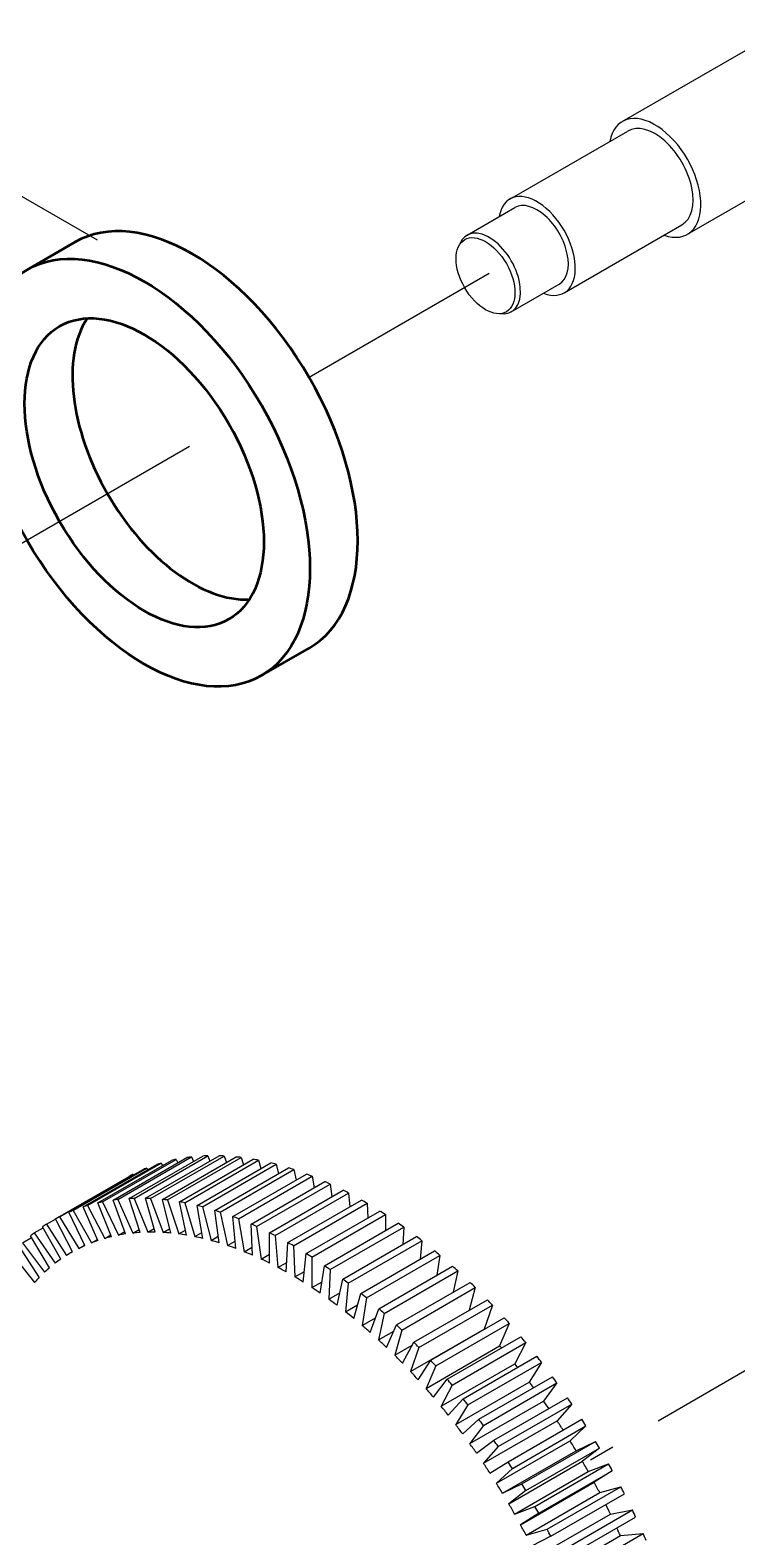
# Model space of a CAD drawing. Extents: x 985 to 3041, y -402 to 1051.
# Drawn here: x 1852.9 to 1988.7, y 88.7 to 378.1 of the extents above; entities that cross this region are included whole.
import ezdxf

# ---------------------------------------------------------------- set-up
doc = ezdxf.new("R2010")
doc.units = 0
doc.header["$LTSCALE"] = 5
doc.linetypes.add('CENTER', pattern=[15, 10, -2, 1, -2])
for name, color, linetype in [('5', 3, 'CONTINUOUS'), ('7', 4, 'CENTER'), ('P10-第一齒輪', 10, 'CONTINUOUS'), ('P11-第四齒輪套管70x50.5x18', 3, 'CONTINUOUS'), ('P25-第二齒輪', 24, 'CONTINUOUS')]:
    doc.layers.add(name, color=color, linetype=linetype)
doc.layers.add('可見 (ISO)', color=7, linetype='CONTINUOUS', lineweight=50)

# ---------------------------------------------------------------- blocks, each defined once
blk = doc.blocks.new('油封')
at = {"layer": '可見 (ISO)'}
for p, q in [((181.178690340511, 220.5520662677539), (190.3710784959361, 225.8592940437841)), ((226.178690340511, 142.6097799271545), (235.3710784959361, 147.9170077031846))]:
    blk.add_line(p, q, dxfattribs=at)
for major_axis, ratio, start_param, end_param in [((22.50000000000002, -38.97114317029972), 0.577350269189626, 3e-16, 3.141592653589793), ((-16.25000000000001, 28.14582562299425), 0.5773502691896258, 0.2867565522115463, 2.854836101378245)]:
    blk.add_ellipse((212.8710784959361, 186.8881508734844), major_axis=major_axis, ratio=ratio, start_param=start_param, end_param=end_param, dxfattribs=at)
for major_axis in [(-22.50000000000002, 38.97114317029974), (-16.25000000000001, 28.14582562299426)]:
    blk.add_ellipse((203.678690340511, 181.5809230974542), major_axis=major_axis, ratio=0.577350269189626, dxfattribs=at)

msp = doc.modelspace()

# ---------------------------------------------------------------- linework, layer by layer
at = {"layer": '5'}
msp.add_line((1865.896420440404, 337.7722759624035), (1816.627461900759, 366.217722437957), dxfattribs=at)
at = {"layer": '7'}
for p, q in [((1941.125343943263, 331.3883788652083), (1906.550414049563, 311.4265337838678)), ((1883.543127182855, 298.1432705180514), (1823.218998170145, 263.3151183939353)), ((2016.857122388054, 135.9996055912916), (1959.313549348524, 102.7768082067896))]:
    msp.add_line(p, q, dxfattribs=at)
at = {"layer": 'P10-第一齒輪'}
for p, q in [((1966.695149096657, 360.5848694833876), (1997.100740687679, 378.1395459733335)), ((1945.117732098688, 345.7022708405966), (1967.745149096658, 358.7662161354401)), ((1979.195149096657, 338.9342343887765), (2009.600740687679, 356.4889108787229)), ((1936.875343943263, 338.7495947973757), (1946.067732098688, 344.056822573406)), ((1955.517732098688, 327.6889424418805), (1978.145149096657, 340.752887736724)), ((1945.375343943263, 324.0271629330405), (1954.567732098688, 329.3343907090707))]:
    msp.add_line(p, q, dxfattribs=at)
for centre, major_axis, ratio, start_param, end_param in [((1972.945149096657, 349.7595519360821), (-6.249999999999961, 10.82531754730555), 0.5773502691896246, 2.553499386800017, 6.87127857396937), ((1972.945149096657, 349.7595519360821), (-5.199999999999981, 9.006664199358093), 0.5773502691896168, 3.141592653589779, 6.283185307179573), ((1950.317732098688, 336.6956066412385), (-5.199999999999579, 9.006664199358058), 0.577350269189637, 2.527519229904322, 6.897258730865157), ((1950.317732098688, 336.6956066412385), (-4.250000000000037, 7.361215932167606), 0.57735026918963, 3.141592653589773, 6.283185307179593), ((1941.125343943263, 331.3883788652083), (-4.250000000000037, 7.361215932167606), 0.57735026918963, 2.701145730729582, 6.723632230039783)]:
    msp.add_ellipse(centre, major_axis=major_axis, ratio=ratio, start_param=start_param, end_param=end_param, dxfattribs=at)
msp.add_ellipse((1940.418237162076, 330.9801305747442), major_axis=(-4.000000000000513, 6.92820323027555), ratio=0.5773502691895476, dxfattribs=at)
at = {"layer": 'P25-第二齒輪'}
for p, q in [((1860.396022492683, 151.085299948631), (1874.538158116414, 159.2502657579084)), ((1861.200197871082, 151.4195927910837), (1875.342333494813, 159.5845586003611)), ((1863.119436870496, 152.1144883885913), (1877.261572494226, 160.2794541978687)), ((1863.96017965492, 152.3757682653017), (1878.102315278652, 160.5407340745792)), ((1865.96182251535, 152.8993755772621), (1880.103958139081, 161.0643413865395)), ((1866.836623598891, 153.0868627263867), (1880.978759222622, 161.2518285356641)), ((1868.914696631327, 153.4376191027872), (1883.056832255057, 161.6025849120647)), ((1869.820945263725, 153.5507539889827), (1883.963080887456, 161.7157197982592)), ((1871.969246681482, 153.7276126349365), (1886.111382305213, 161.892578444214)), ((1872.904238260631, 153.766057619237), (1887.046373884362, 161.9310234285144)), ((1875.116356687925, 153.7684907190328), (1889.258492311655, 161.9334565283102)), ((1875.342333494813, 159.5845586003611), (1875.518455336066, 159.2730650373755)), ((1876.077300831468, 153.7321310664961), (1890.219436455199, 161.8970968757726)), ((1878.102315278652, 160.5407340745792), (1878.35674626115, 160.0555881384848)), ((1878.346634437472, 153.5601313588081), (1892.488770061203, 161.7250971680846)), ((1879.330663310402, 153.4490755809261), (1893.472798934133, 161.6140413902035)), ((1880.978759222622, 161.2518285356641), (1881.300251704022, 160.5884226580706)), ((1881.65043951171, 153.103156380484), (1895.792575135441, 161.2681221897605)), ((1882.654616385112, 152.9177359113478), (1896.796752008843, 161.0827017206243)), ((1883.963080887456, 161.7157197982592), (1884.340017119415, 160.8698802773601)), ((1885.017912057788, 152.3989295770029), (1899.160047681519, 160.5638953862794)), ((1886.039240073196, 152.1396977841682), (1900.181375696927, 160.3046635934456)), ((1887.046373884362, 161.9310234285144), (1887.466698696448, 160.8989640022378)), ((1888.439002214095, 151.4495526379328), (1902.581137837826, 159.6145184472102)), ((1889.474433327294, 151.1172831709577), (1903.616568951025, 159.2822489802342)), ((1890.219436455199, 161.8970968757726), (1890.670581837388, 160.6753657076283)), ((1893.472798934133, 161.6140413902035), (1893.941596409143, 160.1994591238685)), ((1896.796752008843, 161.0827017206243), (1897.269327712028, 159.4722877029321)), ((1900.181375696927, 160.3046635934456), (1900.643021649005, 158.4955465438729)), ((1903.616568951025, 159.2822489802342), (1904.05158192486, 157.2715571871845)), ((1857.79970712081, 149.8148817601945), (1871.941842744541, 157.979847569471)), ((1858.564915117786, 150.2211899071594), (1872.707050741517, 158.3861557164368)), ((1872.707050741517, 158.3861557164368), (1872.793923218773, 158.2432312702253)), ((1891.903500103001, 150.2578588771962), (1906.045635726732, 158.4228246864736)), ((1892.949944180589, 149.8535433587626), (1907.09207980432, 158.01850916804)), ((1895.401066301136, 148.8274047773534), (1909.543201924867, 156.9923705866308)), ((1896.455400342698, 148.3522498438783), (1910.597535966429, 156.5172156531557)), ((1907.09207980432, 158.01850916804), (1907.483556149085, 155.8032335435477)), ((1910.597535966429, 156.5172156531557), (1910.927106281511, 154.0940364014227)), ((1871.277537400161, 146.9189499698345), (1868.914696631327, 153.4376191027872)), ((1869.820945263725, 153.5507539889827), (1872.697326924252, 147.096194624874)), ((1874.084790859214, 147.2104174200644), (1871.969246681482, 153.7276126349365)), ((1872.904238260631, 153.766057619237), (1875.549610999881, 147.2706478954683)), ((1876.978290659247, 147.2722192942433), (1875.116356687925, 153.7684907190328)), ((1876.077300831468, 153.7321310664961), (1878.483769817465, 147.2152558386019)), ((1879.949401459609, 147.1041711512912), (1878.346634437472, 153.5601313588081)), ((1879.330663310402, 153.4490755809261), (1881.491046693866, 146.9301837659427)), ((1898.921262696304, 147.1624593756546), (1913.063398320035, 155.327425184932)), ((1899.980340154669, 146.6178830762114), (1914.122475778401, 154.7828488854888)), ((1902.453583638902, 145.2679915235599), (1916.595719262633, 153.4329573328364)), ((1914.122475778401, 154.7828488854888), (1914.36995665155, 152.1479126901754)), ((1863.455598404914, 144.6786621451551), (1860.396022492682, 151.085299948631)), ((1861.200197871082, 151.4195927910837), (1864.715473164406, 145.2023875983318)), ((1865.954998899598, 145.6511805712985), (1863.119436870496, 152.1144883885904)), ((1863.96017965492, 152.3757682653017), (1867.272162595197, 146.0605190448118)), ((1868.564908229756, 146.3986867969829), (1865.96182251535, 152.899375577263)), ((1866.836623598891, 153.0868627263867), (1869.935429927304, 146.6924166639442)), ((1882.989256297926, 146.7067745129129), (1881.65043951171, 153.1031563804831)), ((1882.654616385112, 152.9177359113478), (1884.562466732922, 146.4162824445989)), ((1886.088783052591, 146.081215366868), (1885.017912057788, 152.3989295770029)), ((1886.039240073196, 152.1396977841682), (1887.688863610063, 145.6750855580944)), ((1889.238731517549, 145.2293606275157), (1888.439002214095, 151.4495526379328)), ((1889.474433327294, 151.1172831709577), (1890.860906928227, 144.7088051292544)), ((1903.514243810682, 144.6556190878641), (1917.656379434413, 152.8205848971406)), ((1905.987487294913, 143.1496550577308), (1920.129622918644, 151.3146208670073)), ((1907.046564753279, 142.4713140458129), (1921.18870037701, 150.6362798550904)), ((1917.656379434412, 152.8205848971415), (1917.799309297622, 149.9692136706148)), ((1921.18870037701, 150.6362798550904), (1921.201710728444, 147.5625829723008)), ((1853.69950995846, 147.1127201591612), (1855.442977169974, 148.1193114230523)), ((1858.817808632709, 142.070861063366), (1855.33823918039, 148.3070252504726)), ((1856.062196114525, 148.7841361187461), (1857.810697127965, 149.7936336495345)), ((1856.062196114525, 148.7841361187461), (1859.952007829521, 142.8183347569943)), ((1861.07416593913, 143.4840338957697), (1857.799707120811, 149.8148817601945)), ((1858.564915117786, 150.2211899071594), (1862.272991801058, 144.1205833260142)), ((1872.697326924252, 147.096194624874), (1873.897028476237, 147.7888426388594)), ((1875.549610999881, 147.2706478954683), (1876.775829264061, 147.9786053403782)), ((1878.483769817465, 147.2152558386019), (1879.741542001469, 147.9414309476156)), ((1881.491046693866, 146.9301837659427), (1882.786006369173, 147.6778290830711)), ((1892.429701008541, 144.1537525642056), (1891.903500103001, 150.2578588771962)), ((1892.949944180589, 149.8535433587626), (1894.06913006343, 143.5203249186593)), ((1895.652168418447, 142.8576012141507), (1895.401066301136, 148.8274047773534)), ((1896.455400342698, 148.3522498438783), (1897.303958416894, 142.1131918183732)), ((1909.512427106885, 140.8137719267593), (1923.654562730615, 148.9787377360367)), ((1910.566761148446, 140.0714867748115), (1924.708896772177, 148.2364525840889)), ((1924.708896772177, 148.2364525840889), (1924.56284479591, 144.932799969341)), ((1851.483907833697, 145.2119301905509), (1853.227558946016, 146.2186276296211)), ((1851.483907833697, 145.2119301905509), (1855.70185570742, 139.5686967088964)), ((1856.693260342679, 140.443361111104), (1853.018964659196, 146.5662304559314)), ((1853.69950995846, 147.1127201591612), (1857.759447978193, 141.2995283128307)), ((1862.272991801058, 144.1205833260142), (1863.408917456667, 144.7764103090598)), ((1864.715473164406, 145.2023875983318), (1865.861588590828, 145.8640976482997)), ((1867.272162595197, 146.0605190448118), (1868.43214544112, 146.7302354531607)), ((1869.935429927304, 146.6924166639433), (1871.11317779182, 147.3723897105597)), ((1884.562466732922, 146.4162824445989), (1885.900996282849, 147.1890828405671)), ((1887.688863610063, 145.6750855580944), (1889.078287956579, 146.4772700785738)), ((1890.860906928227, 144.7088051292544), (1892.309744192106, 145.5452917135667)), ((1898.896516637975, 141.3447748024095), (1898.921262696304, 147.1624593756546)), ((1899.980340154669, 146.6178830762114), (1900.555737989414, 140.4916052666162)), ((1902.153063256898, 139.619788197589), (1902.453583638902, 145.2679915235599)), ((1913.017883268994, 138.2673133239918), (1927.160018892725, 146.4322791332693)), ((1914.064327346582, 137.4632993026503), (1928.206462970313, 145.6282651119277)), ((1928.206462970313, 145.6282651119277), (1927.867210166729, 142.0845546377145)), ((1849.422001967784, 143.0874389172581), (1853.785371681244, 137.631005426972)), ((1854.706861556158, 138.6063911385031), (1850.848805183955, 144.5976925924274)), ((1894.06913006343, 143.5203249186602), (1895.587421903299, 144.3969111211167)), ((1897.303958416894, 142.1131918183732), (1898.903713870379, 143.0368110600807)), ((1903.514243810681, 144.6556190878641), (1903.814764192685, 138.6604047149999)), ((1905.412089460168, 137.6877894376971), (1905.987487294913, 143.1496550577308)), ((1907.046564753279, 142.4713140458129), (1907.071310811607, 136.6250551856933)), ((1916.493394122288, 135.5178788827438), (1930.63552974602, 143.6828446920212)), ((1917.528825235487, 134.6545354858531), (1931.670960859219, 142.8195012951305)), ((1931.670960859219, 142.8195012951305), (1931.097611962092, 139.0221133471527)), ((1900.555737989414, 140.4916052666162), (1902.251542401266, 141.4706784002924)), ((1903.814764192685, 138.6604047149999), (1905.624634154107, 139.7053336244248)), ((1908.663869032689, 135.5545443663736), (1909.512427106885, 140.8137719267593)), ((1910.566761148446, 140.0714867748115), (1910.315659031136, 134.3916309616556)), ((1919.928587376387, 132.5736739960107), (1934.070723000118, 140.7386398052881)), ((1920.949915391796, 131.6535777795911), (1935.092051015526, 139.8185435888686)), ((1935.092051015526, 139.8185435888686), (1934.234343349905, 135.7488039931991)), ((1907.071310811607, 136.6250551856933), (1909.01792618274, 137.7489340942252)), ((1911.898697386153, 133.2264194253516), (1913.017883268994, 138.2673133239918)), ((1914.064327346582, 137.4632993026503), (1913.538126441041, 131.9667974585832)), ((1923.313211064471, 129.4434853283478), (1937.455346688202, 137.6084511376252)), ((1924.317387937873, 128.4693822211388), (1938.459523561604, 136.6343480304162)), ((1938.459523561604, 136.6343480304162), (1937.253827947849, 132.2661883008418)), ((1910.315659031135, 134.3916309616556), (1912.428192280747, 135.6113026019907)), ((1913.538126441041, 131.9667974585832), (1915.855055527537, 133.3044770903648)), ((1915.106920521355, 130.7103626544863), (1916.493394122288, 135.5178788827438)), ((1917.528825235487, 134.6545354858531), (1916.729095932034, 129.3577913326912)), ((1926.637164139181, 126.1366545930113), (1940.779299762912, 134.3016204022883)), ((1927.621193012111, 125.1114517015412), (1941.763328635842, 133.2764175108173)), ((1941.763328635842, 133.2764175108173), (1940.160561613704, 128.6711732466587)), ((1916.729095932034, 129.3577913326921), (1919.302713221324, 130.8436699674535)), ((1918.278963839519, 128.013882956081), (1919.928587376387, 132.5736739960107)), ((1920.949915391796, 131.6535777795911), (1919.879044396992, 126.5723988836907)), ((1929.890526618114, 122.6630506726142), (1944.032662241846, 130.8280164818902)), ((1919.879044396992, 126.5723988836907), (1922.783058669287, 128.2490323055308)), ((1921.405360716661, 125.1450276853629), (1923.313211064471, 129.4434853283478)), ((1924.317387937873, 128.4693822211388), (1922.978571151657, 123.6189328174023)), ((1926.018425989974, 120.5062074373827), (1940.160561613704, 128.6711732466587)), ((1930.851470761658, 121.589807605249), (1944.993606385389, 129.7547734145259)), ((1944.993606385389, 129.7547734145259), (1943.131672414067, 125.4084781488491)), ((1922.978571151657, 123.6189328174023), (1926.321755620443, 125.5491212704064)), ((1924.476780755717, 122.11235863402), (1926.637164139181, 126.1366545930113)), ((1927.621193012111, 125.1114517015412), (1926.018425989974, 120.5062074373827)), ((1928.989536790336, 117.2435123395717), (1943.131672414067, 125.4084781488491)), ((1933.063589188952, 119.0330401664987), (1947.205724812683, 127.1980059757761)), ((1933.998580768101, 117.9149599023749), (1948.140716391832, 126.0799257116523)), ((1948.140716391832, 126.0799257116523), (1946.025172214099, 122.0055504977727)), ((1927.484057632118, 118.924926478443), (1929.890526618114, 122.6630506726142)), ((1930.851470761658, 121.589807605249), (1928.989536790336, 117.2435123395717)), ((1931.883036590368, 113.8405846884952), (1946.025172214099, 122.0055504977727)), ((1936.146882185858, 115.2574564527358), (1950.289017809589, 123.4224222620123)), ((1937.053130818257, 114.0978757828043), (1951.195266441987, 122.2628415920817)), ((1951.195266441987, 122.2628415920817), (1948.832425673153, 118.4725459670071)), ((1930.418216449702, 115.5922437689551), (1933.063589188952, 119.0330401664987)), ((1939.131203850692, 111.3475673570592), (1953.273339474423, 119.5125331663366)), ((1933.998580768101, 117.9149599023749), (1931.883036590368, 113.8405846884952)), ((1934.690290049422, 110.3075801577297), (1948.832425673153, 118.4725459670071)), ((1940.006004934233, 110.1499469257951), (1954.148140557964, 118.3149127350725)), ((1954.148140557964, 118.3149127350725), (1951.545054843559, 114.8200084306645)), ((1933.270500525331, 112.124256540621), (1936.146882185858, 115.2574564527349)), ((1937.053130818257, 114.0978757828043), (1934.690290049422, 110.3075801577297)), ((1937.402919219828, 106.6550426213871), (1951.545054843559, 114.8200084306645)), ((1942.007647794662, 107.315041525253), (1956.149783418394, 115.4800073345304)), ((1942.848390579088, 106.0829555027285), (1956.990526202818, 114.2479213120059)), ((1956.990526202818, 114.2479213120059), (1954.154964173716, 111.0588384963266)), ((1936.032397522279, 108.5313146303679), (1939.131203850692, 111.3475673570592)), ((1940.006004934233, 110.1499469257951), (1937.402919219828, 106.6550426213871)), ((1940.012828549985, 102.8938726870492), (1954.154964173716, 111.0588384963266)), ((1944.767629578501, 103.1719135993207), (1958.909765202232, 111.3368794085981)), ((1945.5718049569, 101.9090390144792), (1959.713940580632, 110.0740048237567)), ((1959.713940580632, 110.0740048237567), (1956.6543646684, 107.2002609733463)), ((1938.695664854385, 104.8241407890045), (1942.007647794662, 107.315041525253)), ((1942.512229044669, 99.0352951640698), (1956.6543646684, 107.2002609733463)), ((1947.402912331797, 98.93054830138318), (1961.545047955528, 107.0955141106606)), ((1957.836971272256, 105.2766256720415), (1961.545047955528, 107.0955141106606)), ((1942.848390579088, 106.0829555027285), (1940.012828549985, 102.8938726870492)), ((1943.694835648525, 97.11165986276501), (1957.836971272256, 105.2766256720415)), ((1948.168120328773, 97.64065406833924), (1962.310255952503, 105.8056198776166)), ((1962.310255952503, 105.8056198776166), (1959.035797134184, 103.2557913736054)), ((1941.252354285177, 101.0137986803211), (1944.767629578501, 103.1719135993207)), ((1945.5718049569, 101.9090390144792), (1942.512229044669, 99.0352951640698)), ((1944.893661510452, 95.09082556432895), (1959.035797134184, 103.2557913736054)), ((1946.015819620062, 93.12936985224133), (1960.157955243793, 101.2943356615187)), ((1949.905631335058, 94.60360353249327), (1964.047766958789, 102.7685693417706)), ((1950.629588269193, 93.29053920261049), (1964.771723892924, 101.4555050118879)), ((1960.157955243793, 101.2943356615187), (1964.047766958789, 102.7685693417706)), ((1964.771723892924, 101.4555050118879), (1961.292154440605, 99.23720154470267)), ((1943.694835648525, 97.11165986276411), (1947.402912331797, 98.93054830138408)), ((1947.150018816874, 91.07223573542524), (1961.292154440605, 99.23720154470267)), ((1948.168120328773, 97.64065406833924), (1944.893661510452, 95.09082556432895)), ((1948.208379471391, 89.07881336731953), (1962.350515095121, 97.24377917659695)), ((1952.268317491123, 90.2039925964782), (1966.410453114854, 98.36895840575563)), ((1952.948862790387, 88.87167686979683), (1967.090998414118, 97.03664267907425)), ((1962.350515095121, 97.24377917659785), (1966.410453114854, 98.36895840575563)), ((1946.015819620062, 93.12936985224133), (1949.905631335058, 94.60360353249327)), ((1950.629588269193, 93.29053920261049), (1947.150018816874, 91.07223573542524)), ((1950.265971742163, 84.97207886055912), (1964.408107365894, 93.13704466983654)), ((1954.483919615886, 85.74484566157025), (1968.626055239617, 93.90981147084676)), ((1964.408107365894, 93.13704466983654), (1968.626055239617, 93.90981147084676)), ((1948.20837947139, 89.07881336732044), (1952.268317491123, 90.2039925964782)), ((1955.119022265628, 84.39725469186396), (1969.261157889359, 92.56222050114137)), ((1952.948862790387, 88.87167686979683), (1949.274567106904, 86.9915187288525)), ((1952.182455768339, 80.8214224418143), (1966.32459139207, 88.98638825109173)), ((1956.545825481799, 81.23947057481926), (1970.687961105531, 89.4044363840967)), ((1966.324591392069, 88.98638825109173), (1970.68796110553, 89.4044363840967))]:
    msp.add_line(p, q, dxfattribs=at)
for centre, major_axis, ratio, start_param, end_param in [((1917.126049348523, 78.41984372535534), (-45.74999999999983, 79.24132444627637), 0.5773502691896241, -0.0833218548150088, -0.0669282286175435), ((1917.126049348523, 78.41984372535534), (-45.75000000000009, 79.24132444627614), 0.577350269189625, -0.1379582487904896, -0.1215646225930211), ((1917.126049348523, 78.41984372535534), (-45.74999999999983, 79.24132444627637), 0.5773502691896241, -0.1925946427659548, -0.1762010165684931), ((1917.126049348523, 78.41984372535534), (-45.75000000000016, 79.24132444627635), 0.5773502691896222, -0.2472310367414356, -0.2308374105439723), ((1917.126049348523, 78.41984372535534), (-45.75000000000001, 79.24132444627621), 0.5773502691896272, -0.3018674307169096, -0.2854738045194438), ((1917.126049348523, 78.41984372535534), (-45.75000000000016, 79.24132444627635), 0.5773502691896222, -0.3565038246923853, -0.3401101984949197), ((1917.126049348523, 78.41984372535534), (-45.74999999999983, 79.24132444627637), 0.5773502691896241, -0.411140218667855, -0.3947465924703941), ((1917.126049348523, 78.41984372535534), (-45.75000000000001, 79.24132444627621), 0.5773502691896272, -0.4657766126433327, -0.4493829864458703), ((1917.126049348523, 78.41984372535534), (-45.74999999999983, 79.24132444627637), 0.5773502691896241, -0.5204130066188064, -0.5040193804213422), ((1917.126049348523, 78.41984372535534), (-45.74999999999983, 79.24132444627637), 0.5773502691896241, -0.5750494005942799, -0.5586557743968175), ((1917.126049348523, 78.41984372535534), (-45.74999999999983, 79.24132444627637), 0.5773502691896241, -0.0286854608395366, -0.0122918346420669), ((1917.126049348523, 78.41984372535534), (-45.74999999999983, 79.24132444627637), 0.5773502691896241, -0.629685794569757, -0.6132921683722921), ((1917.126049348523, 78.41984372535534), (-45.74999999999983, 79.24132444627637), 0.5773502691896241, -0.6843221885452325, -0.6679285623477665), ((1902.983913724792, 70.25487791607793), (-45.75000000000001, 79.24132444627621), 0.5773502691896272, -0.2472310367414314, -0.2308374105439752), ((1902.983913724792, 70.25487791607884), (-45.74999999999996, 79.24132444627601), 0.5773502691896255, -0.3018674307169094, -0.2854738045194447), ((1902.983913724792, 70.25487791607793), (-45.75000000000001, 79.24132444627621), 0.5773502691896272, -0.3565038246923848, -0.3401101984949135), ((1902.983913724792, 70.25487791607793), (-45.74999999999984, 79.24132444627622), 0.5773502691896243, -0.4111402186678613, -0.3947465924703955), ((1917.126049348523, 78.41984372535534), (-45.74999999999983, 79.24132444627637), 0.5773502691896241, -0.7389585825207053, -0.7225649563232395), ((1917.126049348523, 78.41984372535534), (-45.74999999999983, 79.24132444627637), 0.5773502691896241, -0.7935949764961812, -0.7772013502987141), ((1902.983913724792, 70.25487791607793), (-45.75000000000005, 79.2413244462762), 0.577350269189624, -0.0833218548150092, -0.0669282286175483), ((1902.983913724792, 70.25487791607884), (-45.75000000000015, 79.241324446276), 0.577350269189626, -0.137958248790488, -0.1215646225930311), ((1902.983913724792, 70.25487791607793), (-45.74999999999984, 79.24132444627622), 0.5773502691896243, -0.192594642765961, -0.1762010165684928), ((1902.983913724792, 70.25487791607884), (-45.75000000000003, 79.24132444627601), 0.5773502691896228, -0.4657766126433362, -0.4493829864458739), ((1902.983913724792, 70.25487791607793), (-45.74999999999991, 79.24132444627642), 0.5773502691896226, -0.5204130066188073, -0.5040193804213505), ((1902.983913724792, 70.25487791607793), (-45.74999999999984, 79.24132444627622), 0.5773502691896243, -0.5750494005942864, -0.5586557743968215), ((1917.126049348523, 78.41984372535534), (-45.74999999999983, 79.24132444627637), 0.5773502691896241, -0.8482313704716407, -0.83183774427418), ((1902.983913724792, 70.25487791607884), (-45.75000000000015, 79.241324446276), 0.577350269189626, 0.0259509331359227, 0.042344559333388), ((1902.983913724792, 70.25487791607793), (-45.74999999999983, 79.24132444627637), 0.5773502691896241, -0.0286854608395366, -0.0122918346420735), ((1902.983913724792, 70.25487791607793), (-45.74999999999984, 79.24132444627622), 0.5773502691896243, -0.6296857945697589, -0.6132921683722963), ((1902.983913724792, 70.25487791607793), (-45.75000000000005, 79.2413244462762), 0.577350269189624, -0.6843221885452343, -0.6679285623477716), ((1917.126049348523, 78.41984372535534), (-45.74999999999983, 79.24132444627637), 0.5773502691896241, -0.9028677644471134, -0.8864741382496568), ((1902.983913724792, 70.25487791607884), (-45.75000000000003, 79.24132444627601), 0.5773502691896228, 0.0805873271114166, 0.0969809533088699), ((1902.983913724792, 70.25487791607884), (-42.18749999999997, 73.0708934443119), 0.577350269189628, -0.1158350596141267, -0.0890514177938995), ((1902.983913724792, 70.25487791607884), (-42.18749999999997, 73.0708934443119), 0.577350269189628, -0.1704714535896039, -0.1436878117693781), ((1902.983913724792, 70.25487791607884), (-42.18749999999997, 73.0708934443119), 0.577350269189628, -0.225107847565077, -0.1983242057448413), ((1902.983913724792, 70.25487791607884), (-42.18749999999997, 73.0708934443119), 0.577350269189628, -0.2797442415405478, -0.2529605997203244), ((1902.983913724792, 70.25487791607884), (-42.18749999999997, 73.0708934443119), 0.577350269189628, -0.3343806355160255, -0.3075969936957956), ((1902.983913724792, 70.25487791607884), (-42.18749999999997, 73.0708934443119), 0.577350269189628, -0.3890170294914979, -0.3622333876712769), ((1902.983913724792, 70.25487791607884), (-42.18749999999997, 73.0708934443119), 0.577350269189628, -0.4436534234669747, -0.416869781646753), ((1902.983913724792, 70.25487791607793), (-42.18750000000008, 73.07089344431193), 0.577350269189627, -0.4982898174424538, -0.4715061756222305), ((1902.983913724792, 70.25487791607884), (-42.18749999999997, 73.0708934443119), 0.577350269189628, -0.5529262114179212, -0.526142569597698), ((1902.983913724792, 70.25487791607884), (-42.18749999999997, 73.0708934443119), 0.577350269189628, -0.6075626053933965, -0.5807789635731748), ((1902.983913724792, 70.25487791607793), (-45.74999999999984, 79.24132444627622), 0.5773502691896243, -0.7389585825207077, -0.7225649563232466), ((1902.983913724792, 70.25487791607793), (-45.74999999999984, 79.24132444627622), 0.5773502691896243, -0.7935949764961825, -0.7772013502987192), ((1917.126049348523, 78.41984372535534), (-45.74999999999983, 79.24132444627637), 0.5773502691896241, -0.957504158422594, -0.9411105322251323), ((1902.983913724792, 70.25487791607884), (-42.18749999999997, 73.0708934443119), 0.577350269189628, 0.0480741223122991, 0.0748577641325237), ((1902.983913724792, 70.25487791607793), (-42.18750000000001, 73.07089344431186), 0.5773502691896258, -0.0065622716631886, 0.0202213701570386), ((1902.983913724792, 70.25487791607793), (-42.18750000000001, 73.0708934443122), 0.5773502691896267, -0.0611986656386572, -0.0344150238184264), ((1902.983913724792, 70.25487791607793), (-42.18750000000001, 73.0708934443122), 0.5773502691896267, -0.6621989993688747, -0.6354153575486478), ((1902.983913724792, 70.25487791607884), (-42.18749999999997, 73.0708934443119), 0.577350269189628, -0.7168353933443476, -0.6900517515241252), ((1902.983913724792, 70.25487791607793), (-45.74999999999984, 79.24132444627622), 0.5773502691896243, -0.848231370471646, -0.8318377442741844), ((1917.126049348523, 78.41984372535534), (-45.74999999999983, 79.24132444627637), 0.5773502691896241, -1.012140552398066, -0.9957469262006089), ((1902.983913724792, 70.25487791607884), (-42.18749999999997, 73.0708934443119), 0.577350269189628, 0.1027105162877784, 0.1294941581079931), ((1902.983913724792, 70.25487791607884), (-42.18749999999997, 73.0708934443119), 0.577350269189628, -0.7714717873198218, -0.7446881454996004), ((1902.983913724792, 70.25487791607793), (-45.74999999999984, 79.24132444627622), 0.5773502691896243, -0.9028677644471187, -0.88647413824966), ((1917.126049348523, 78.41984372535534), (-45.74999999999983, 79.24132444627637), 0.5773502691896241, -1.066776946373537, -1.050383320176075), ((1902.983913724792, 70.25487791607884), (-42.18749999999997, 73.0708934443119), 0.577350269189628, 0.1573469102632372, 0.1841305520834715), ((1902.983913724792, 70.25487791607884), (-42.18749999999997, 73.0708934443119), 0.577350269189628, -0.826108181295288, -0.7993245394750655), ((1902.983913724792, 70.25487791607884), (-42.18749999999997, 73.0708934443119), 0.577350269189628, -0.8807445752707614, -0.8539609334505405), ((1902.983913724792, 70.25487791607793), (-45.74999999999984, 79.24132444627622), 0.5773502691896243, -0.9575041584225976, -0.9411105322251335), ((1917.126049348523, 78.41984372535534), (-45.74999999999983, 79.24132444627637), 0.5773502691896241, -1.121413340349008, -1.105019714151557), ((1902.983913724792, 70.25487791607884), (-42.18749999999997, 73.0708934443119), 0.577350269189628, -0.9353809692462323, -0.9085973274260138), ((1902.983913724792, 70.25487791607793), (-45.74999999999984, 79.24132444627622), 0.5773502691896243, -1.01214055239807, -0.9957469262006101), ((1917.126049348523, 78.41984372535534), (-45.74999999999983, 79.24132444627637), 0.5773502691896241, -1.176049734324494, -1.15965610812703), ((1902.983913724792, 70.25487791607884), (-42.18749999999997, 73.0708934443119), 0.577350269189628, -0.9900173632217123, -0.9632337214014876), ((1902.983913724792, 70.25487791607793), (-45.74999999999984, 79.24132444627622), 0.5773502691896243, -1.066776946373547, -1.050383320176081), ((1917.126049348523, 78.41984372535534), (-45.74999999999983, 79.24132444627637), 0.5773502691896241, -1.230686128299965, -1.214292502102501), ((1902.983913724792, 70.25487791607884), (-42.18749999999997, 73.0708934443119), 0.577350269189628, -1.044653757197189, -1.017870115376958), ((1902.983913724792, 70.25487791607793), (-45.74999999999984, 79.24132444627622), 0.5773502691896243, -1.121413340349015, -1.105019714151559), ((1902.983913724792, 70.25487791607884), (-42.18749999999997, 73.0708934443119), 0.577350269189628, -1.099290151172663, -1.072506509352447), ((1902.983913724792, 70.25487791607793), (-45.74999999999984, 79.24132444627622), 0.5773502691896243, -1.176049734324495, -1.159656108127032), ((1917.126049348523, 78.41984372535534), (-42.18749999999987, 73.07089344431238), 0.5773502691896232, -1.242522659936712, -1.236415691278857), ((1917.126049348523, 78.41984372535534), (-45.74999999999983, 79.24132444627637), 0.5773502691896241, -1.285322522275438, -1.268928896077981), ((1902.983913724792, 70.25487791607884), (-42.18749999999997, 73.0708934443119), 0.577350269189628, -1.153926545148137, -1.127142903327913), ((1902.983913724792, 70.25487791607793), (-45.74999999999984, 79.24132444627622), 0.5773502691896243, -1.230686128299968, -1.214292502102508), ((1917.126049348523, 78.41984372535534), (-42.18750000000016, 73.0708934443121), 0.5773502691896241, -1.302192706582286, -1.29105208525434), ((1917.126049348523, 78.41984372535534), (-45.75000000000001, 79.24132444627621), 0.5773502691896272, -1.339958916250916, -1.323565290053456), ((1902.983913724792, 70.25487791607884), (-42.18749999999997, 73.0708934443119), 0.577350269189628, -1.208562939123616, -1.181779297303392), ((1902.983913724792, 70.25487791607793), (-45.74999999999983, 79.24132444627637), 0.5773502691896241, -1.285322522275441, -1.268928896077981), ((1917.126049348523, 78.41984372535534), (-45.74999999999983, 79.24132444627637), 0.5773502691896241, -1.394595310226386, -1.378201684028921), ((1902.983913724792, 70.25487791607793), (-42.18750000000001, 73.07089344431186), 0.5773502691896258, -1.263199333099088, -1.236415691278864), ((1917.126049348523, 78.41984372535534), (-42.18750000000016, 73.0708934443121), 0.5773502691896241, -1.36170674404003, -1.345688479229806), ((1902.983913724792, 70.25487791607884), (-42.18749999999997, 73.0708934443119), 0.577350269189628, -1.317835727074561, -1.291052085254339), ((1902.983913724792, 70.25487791607884), (-45.74999999999996, 79.24132444627601), 0.5773502691896255, -1.339958916250921, -1.323565290053448), ((1917.126049348523, 78.41984372535534), (-42.18750000000016, 73.0708934443121), 0.5773502691896241, -1.421103967486669, -1.40032487320529), ((1917.126049348523, 78.41984372535534), (-45.74999999999983, 79.24132444627637), 0.5773502691896241, -1.449231704201864, -1.432838078004401), ((1902.983913724792, 70.25487791607884), (-42.18749999999997, 73.0708934443119), 0.577350269189628, -1.372472121050039, -1.345688479229811), ((1902.983913724792, 70.25487791607793), (-45.74999999999984, 79.24132444627622), 0.5773502691896243, -1.394595310226398, -1.378201684028931), ((1917.126049348523, 78.41984372535534), (-42.18750000000001, 73.07089344431186), 0.5773502691896258, -1.480419939556658, -1.454961267180763), ((1917.126049348523, 78.41984372535534), (-45.74999999999983, 79.24132444627637), 0.5773502691896241, -1.503868098177344, -1.487474471979879), ((1902.983913724792, 70.25487791607793), (-45.74999999999984, 79.24132444627622), 0.5773502691896243, -1.449231704201868, -1.432838078004406), ((1917.126049348523, 78.41984372535534), (-42.18750000000016, 73.0708934443121), 0.5773502691896241, -1.536381302976463, -1.509597661156242), ((1917.126049348523, 78.41984372535534), (-45.75000000000016, 79.24132444627635), 0.5773502691896222, -1.558504492152815, -1.542110865955352), ((1902.983913724792, 70.25487791607884), (-42.18749999999997, 73.0708934443119), 0.577350269189628, -1.427108515025515, -1.400324873205291), ((1902.983913724792, 70.25487791607793), (-42.18750000000001, 73.0708934443122), 0.5773502691896267, -1.481744909000983, -1.454961267180761), ((1902.983913724792, 70.25487791607793), (-45.75000000000005, 79.2413244462762), 0.577350269189624, -1.503868098177341, -1.487474471979875), ((1917.126049348523, 78.41984372535534), (-42.18750000000016, 73.0708934443121), 0.5773502691896241, -1.591017696951942, -1.564234055131719), ((1917.126049348523, 78.41984372535534), (-45.75000000000016, 79.24132444627635), 0.5773502691896222, -1.613140886128286, -1.596747259930825), ((1902.983913724792, 70.25487791607884), (-42.18749999999997, 73.0708934443119), 0.577350269189628, -1.536381302976471, -1.509597661156234), ((1902.983913724792, 70.25487791607793), (-45.75000000000001, 79.24132444627621), 0.5773502691896272, -1.558504492152819, -1.542110865955351), ((1917.126049348523, 78.41984372535534), (-42.18749999999987, 73.07089344431238), 0.5773502691896232, -1.64565409092741, -1.618870449107179), ((1917.126049348523, 78.41984372535534), (-45.74999999999983, 79.24132444627637), 0.5773502691896241, -1.667777280103769, -1.651383653906298), ((1902.983913724792, 70.25487791607884), (-42.18749999999997, 73.0708934443119), 0.577350269189628, -1.59101769695194, -1.564234055131704), ((1902.983913724792, 70.25487791607793), (-45.75000000000001, 79.24132444627621), 0.5773502691896272, -1.613140886128296, -1.596747259930829), ((1917.126049348523, 78.41984372535534), (-42.18750000000016, 73.0708934443121), 0.5773502691896241, -1.700290484902879, -1.675995932875174), ((1917.126049348523, 78.41984372535534), (-45.75000000000016, 79.24132444627635), 0.5773502691896222, -1.722413674079233, -1.706020047881779), ((1902.983913724792, 70.25487791607793), (-42.18750000000001, 73.07089344431186), 0.5773502691896258, -1.645654090927409, -1.618870449107185), ((1902.983913724792, 70.25487791607793), (-45.74999999999983, 79.24132444627637), 0.5773502691896241, -1.667777280103758, -1.651383653906298), ((1917.126049348523, 78.41984372535534), (-42.18750000000016, 73.0708934443121), 0.5773502691896241, -1.754926878878348, -1.735329035584404), ((1917.126049348523, 78.41984372535534), (-45.75000000000016, 79.24132444627635), 0.5773502691896222, -1.777050068054705, -1.760656441857252)]:
    msp.add_ellipse(centre, major_axis=major_axis, ratio=ratio, start_param=start_param, end_param=end_param, dxfattribs=at)

# ---------------------------------------------------------------- block references
at = {"layer": 'P11-第四齒輪套管70x50.5x18'}
msp.add_blockref('油封', (1671.179335553627, 111.5480018536168), dxfattribs=at)

doc.saveas('drawing.dxf')
